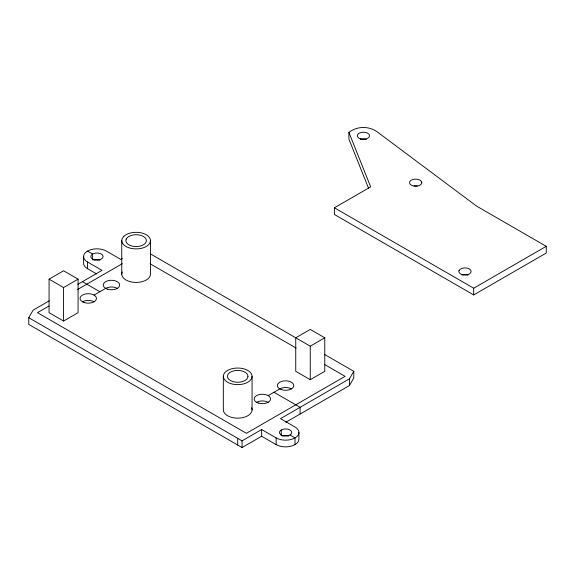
<?xml version="1.0" encoding="UTF-8"?>
<svg xmlns="http://www.w3.org/2000/svg" width="575" height="575" viewBox="0 0 575 575"><rect width="100%" height="100%" fill="white"/><g stroke="black" fill="none" stroke-linecap="round" stroke-linejoin="round"><path stroke-width="0.86" d="M298.928 432.465L298.928 439.171A13.34 7.698 0 0 1 290.691 446.286A13.34 7.698 0 0 1 276.158 444.612L261.647 436.238L242.053 447.544L28.75 324.393L28.75 317.695L33.106 310.155L49.292 300.804M295.018 444.612L295.018 437.913A13.34 7.698 0 0 0 295.018 427.024L280.507 418.643L349.435 378.853L353.79 371.313L324.314 354.293M285.782 422.302L349.435 385.552L353.79 378.012L353.79 371.313M49.062 279.155L63.573 270.775L78.085 279.155L78.085 312.663L63.573 321.044L49.062 312.663L49.062 279.155L63.573 287.536L78.085 279.155M77.812 284.338L102.027 270.358L87.515 261.984A13.34 7.698 0 0 1 87.515 251.088A13.34 7.698 0 0 1 106.382 251.088L120.894 259.469L122.396 258.599M49.019 305.993L37.454 312.663L246.409 433.306L345.079 376.338L324.882 364.679M77.539 289.527L122.252 263.709M94.048 295.076L105.656 288.37A8.208 4.737 0 0 1 117.264 288.37M334.398 207.791L370.674 186.853L348.903 132.394C357.24 125.853 369.596 125.853 377.926 132.394L476.596 206.116L546.25 246.33L546.25 253.036L473.699 294.925L334.398 214.497L334.398 207.791L473.699 288.219L546.25 246.33M295.744 337.798L310.256 329.425L324.767 337.798L324.767 371.313L310.256 379.687L295.744 371.313L295.744 337.798L310.256 346.179L324.767 337.798M268.173 395.607L279.781 388.901A8.208 4.737 0 0 1 291.396 388.901M28.75 317.695L242.053 440.845L261.647 429.532L276.158 437.913A13.34 7.698 0 0 0 295.018 437.913L289.944 434.98M150.564 253.978L295.615 337.726M150.111 263.774L296.147 348.083M87.515 251.088L92.597 254.021L92.597 259.886M83.612 256.536L83.612 263.242A13.34 7.698 0 0 0 87.515 268.683L96.679 273.973M82.441 281.671L99.849 291.726M273.98 392.258L300.1 407.337L300.1 414.036M368.69 188.6L348.903 139.1L348.903 132.394M473.699 288.219L473.699 294.925M349.435 378.853L349.435 385.552M310.256 346.179L310.256 379.687M281.232 429.956L281.232 435.821M276.158 437.913L276.158 444.612M261.647 429.532L261.647 436.238M252.066 376.338L252.066 409.846M242.053 440.845L242.053 447.544M237.705 438.33L237.705 445.036M223.337 376.338L223.337 409.846A14.368 8.294 0 0 0 223.826 411.995L225.263 413.993A14.368 8.294 0 0 0 250.147 413.993L251.577 411.995A14.368 8.294 0 0 0 251.577 407.704M150.492 240.616L150.492 274.131A14.368 8.294 0 0 1 134.255 282.354A14.368 8.294 0 0 1 122.252 271.982M121.763 240.616L121.763 274.131M87.515 261.984L87.515 268.683M63.573 287.536L63.573 321.044M360.338 139.373A6.16 3.558 0 0 1 366.498 139.373M414.058 185.933A6.16 3.558 0 0 1 417.249 185.933M461.912 275.087A6.16 3.558 0 0 1 468.072 275.087M82.441 301.774A8.208 4.737 0 0 1 94.048 301.774M256.565 402.306A8.208 4.737 0 0 1 268.173 402.306M282.512 436.094A6.16 3.558 0 0 1 288.664 436.094M93.869 260.159A6.16 3.558 0 0 1 100.028 260.159M126.22 239.085L125.868 240.616A10.264 5.923 0 0 0 136.131 246.546A10.264 5.923 0 0 0 146.388 240.616L146.043 239.085A10.264 5.923 0 0 0 136.131 234.693A10.264 5.923 0 0 0 126.22 239.085M247.962 376.338L247.617 377.868A10.264 5.923 0 0 1 237.705 382.26A10.264 5.923 0 0 1 227.793 377.868L227.441 376.338A10.264 5.923 0 0 1 237.705 370.415A10.264 5.923 0 0 1 247.962 376.338M421.813 182.663L421.604 183.583A6.16 3.558 0 0 1 411.7 185.387A6.16 3.558 0 0 1 413.051 179.443A6.16 3.558 0 0 1 421.813 182.663M459.044 270.545L458.836 271.465A6.16 3.558 0 0 0 467.59 274.685A6.16 3.558 0 0 0 468.948 268.741A6.16 3.558 0 0 0 459.044 270.545M123.69 236.469L122.252 238.474A14.368 8.294 0 0 0 136.131 248.91A14.368 8.294 0 0 0 150.003 238.474L148.566 236.469A14.368 8.294 0 0 0 123.69 236.469M251.577 378.479L250.147 380.485A14.368 8.294 0 0 1 225.263 380.485L223.826 378.479A14.368 8.294 0 0 1 237.705 368.043A14.368 8.294 0 0 1 251.577 378.479M360.338 138.827A6.16 3.558 0 0 0 369.574 135.743A6.16 3.558 0 0 0 360.338 132.667A6.16 3.558 0 0 0 360.338 138.827M258.268 403.061A8.208 4.737 0 0 0 270.581 398.957A8.208 4.737 0 0 0 258.268 394.853A8.208 4.737 0 0 0 258.268 403.061M281.484 389.656A8.208 4.737 0 0 0 293.796 385.552A8.208 4.737 0 0 0 281.484 381.448A8.208 4.737 0 0 0 281.484 389.656M107.36 289.124A8.208 4.737 0 0 0 119.672 285.02A8.208 4.737 0 0 0 107.36 280.916A8.208 4.737 0 0 0 107.36 289.124M84.137 302.529A8.208 4.737 0 0 0 96.449 298.425A8.208 4.737 0 0 0 84.137 294.321A8.208 4.737 0 0 0 84.137 302.529M282.512 435.548A6.16 3.558 0 0 0 291.748 432.465A6.16 3.558 0 0 0 282.512 429.388A6.16 3.558 0 0 0 282.512 435.548M92.597 259.052A6.16 3.558 0 0 0 102.896 257.456A6.16 3.558 0 0 0 95.357 253.101A6.16 3.558 0 0 0 92.597 259.052"/></g></svg>
